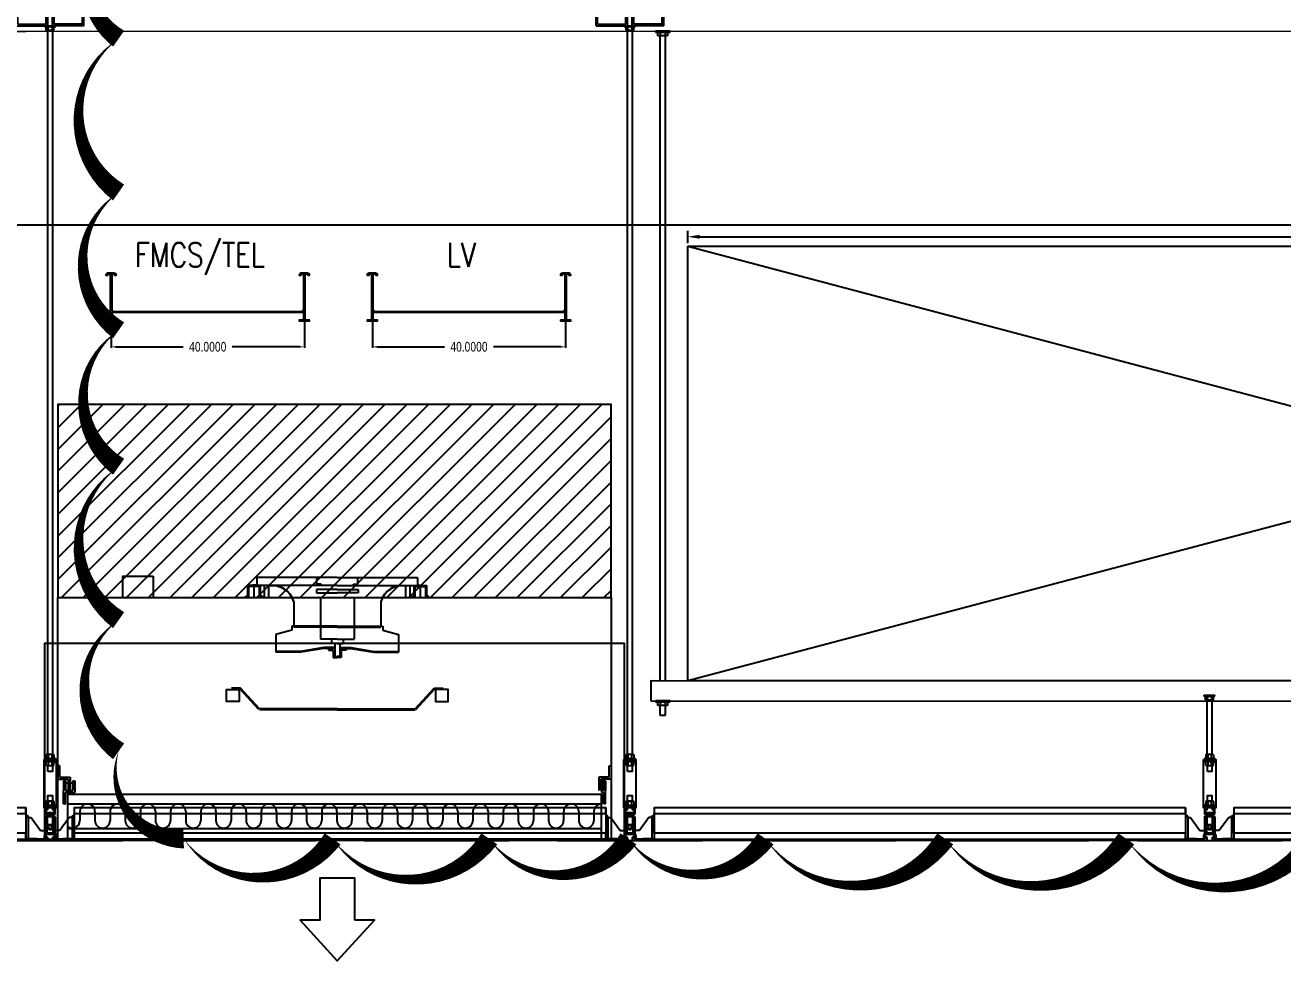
# Model space of a CAD drawing. Extents: x -3080 to 28500, y -1326 to 31609.
# Drawn here: x 1974.8 to 2235.1, y 27060.9 to 27254.6 of the extents above; entities that cross this region are included whole.
import ezdxf
from ezdxf.enums import TextEntityAlignment as Align
from ezdxf.xclip import XClip

# ---------------------------------------------------------------- set-up
doc = ezdxf.new("R2010")
doc.units = 0
doc.header["$LTSCALE"] = 100
doc.header["$XCLIPFRAME"] = 2
for name, pattern in [('188K-SM-07-F10-MECH-CR PIPE-Y2257103$0$AP7P1-SM-08-FNN-300-ARCH-A(6.5)-Y2242201$0$AP6B-SM-08-FNN-300-1.5-ARCH(管橋)-Y2221203$0$14P7-Xfa-Sec-D$0$HIDDEN2', [0.1875, 0.125, -0.0625]), ('188K-SM-07-F10-MECH-CR PIPE-Y2257103$0$X-S-FAB_SL ALL$0$HIDDEN', [0.4, 0.3, -0.1]), ('188K-SM-07-F10-MECH-CR PIPE-Y2257103$0$X-S-FAB_SL ALL$0$Wipeout_Contour', [1, 0, -1])]:
    doc.linetypes.add(name, pattern=pattern)
for name, color, linetype in [('0-xref', 8, 'Continuous'), ('188K-SM-07-F10-MECH-CR PIPE-Y2257103$0$0-dim', 7, 'Continuous'), ('188K-SM-07-F10-MECH-CR PIPE-Y2257103$0$0-FFU', 150, 'Continuous'), ('188K-SM-07-F10-MECH-CR PIPE-Y2257103$0$0-FIRE', 1, 'Continuous'), ('188K-SM-07-F10-MECH-CR PIPE-Y2257103$0$0-LV', 6, 'Continuous'), ('188K-SM-07-F10-MECH-CR PIPE-Y2257103$0$0-Y-CCD', 5, 'Continuous'), ('188K-SM-07-F10-MECH-CR PIPE-Y2257103$0$0-Y-MA', 3, 'Continuous'), ('188K-SM-07-F10-MECH-CR PIPE-Y2257103$0$AP7P1-SM-08-FNN-120-A(6.5)-20250208-SMP$0$15P6-SM-08-FNN-320-A(10)-UIS-TCM$0$15P6-SM-08-FNN-320-A(10)-UIS-TCM$0$15P6-SM-08-FNN-320-A(10)-UIS-TCM$0$15P6-SM-08-FNN-320-A(10)-UIS-TCM$0$15P6-SM-08-FNN-320-A(10)-UIS-TCM$0$15$0$E-CBL-SUP', 1, 'Continuous'), ('188K-SM-07-F10-MECH-CR PIPE-Y2257103$0$AP7P1-SM-08-FNN-300-ARCH-A(6.5)-Y2242201$0$AP6B-SM-07-F45-ARCH-CBracing-Y2221203$0$AP6B-SM-08-FNN-320-8-ARCH-Y2221203$0$K-0-Ceil-Hand', 2, 'Continuous'), ('188K-SM-07-F10-MECH-CR PIPE-Y2257103$0$AP7P1-SM-08-FNN-300-ARCH-A(6.5)-Y2242201$0$AP6B-SM-07-F45-ARCH-CBracing-Y2221203$0$AP6B-SM-08-FNN-320-8-ARCH-Y2221203$0$K-A-SEC-150x65x20', 3, 'Continuous'), ('188K-SM-07-F10-MECH-CR PIPE-Y2257103$0$AP7P1-SM-08-FNN-300-ARCH-A(6.5)-Y2242201$0$K-0-Ceiling Grid', 1, 'Continuous'), ('188K-SM-07-F10-MECH-CR PIPE-Y2257103$0$DIM', 3, 'Continuous'), ('188K-SM-07-F10-MECH-CR PIPE-Y2257103$0$UPW_PVDF', 7, 'Continuous'), ('188K-SM-07-F10-MECH-CR PIPE-Y2257103$0$X-S-FAB_SL ALL$0$ASP_1', 1, 'Continuous'), ('188K-SM-07-F10-MECH-CR PIPE-Y2257103$0$X-S-FAB_SL ALL$0$Hattch', 7, 'Continuous'), ('188K-SM-07-F10-MECH-CR PIPE-Y2257103$0$X-S-FAB_SL ALL$0$HID(UP)', 5, '188K-SM-07-F10-MECH-CR PIPE-Y2257103$0$X-S-FAB_SL ALL$0$HIDDEN'), ('188K-SM-07-F10-MECH-CR PIPE-Y2257103$0$X-S-FAB_SL ALL$0$S-BEAM', 7, 'Continuous')]:
    doc.layers.add(name, color=color, linetype=linetype)
doc.styles.add('188K-SM-07-F10-MECH-CR PIPE-Y2257103$0$AA-TXT', font='romans.shx', dxfattribs={"bigfont": 'chineset.shx'})
doc.styles.add('188K-SM-07-F10-MECH-CR PIPE-Y2257103$0$Standard', font='', dxfattribs={"width": 0.8})
doc.styles.get('188K-SM-07-F10-MECH-CR PIPE-Y2257103$0$Standard').set_extended_font_data('Microsoft JhengHei')
doc.dimstyles.new('188K-SM-07-F10-MECH-CR PIPE-Y2257103$0$ISO-25', dxfattribs={"dimtxt": 2.5, "dimasz": 2.5, "dimexe": 1.25, "dimexo": 0.625, "dimtad": 1, "dimtxsty": '188K-SM-07-F10-MECH-CR PIPE-Y2257103$0$Standard', "dimcen": 2.5, "dimadec": 0, "dimazin": 0, "dimtfac": 1, "dimtmove": 0, "dimatfit": 3, "dimfxl": 1, "dimarcsym": 0})
doc.dimstyles.new('188K-SM-07-F10-MECH-CR PIPE-Y2257103$0$Standard', dxfattribs={"dimtxt": 0.18, "dimasz": 0.18, "dimexe": 0.18, "dimexo": 0.0625, "dimgap": 0.09, "dimtad": 0, "dimtih": 1, "dimtoh": 1, "dimdec": 4, "dimzin": 0, "dimdsep": 46, "dimtxsty": '188K-SM-07-F10-MECH-CR PIPE-Y2257103$0$Standard', "dimcen": 0.09, "dimadec": 0, "dimazin": 0, "dimtfac": 1, "dimtdec": 4, "dimtofl": 0, "dimtmove": 0, "dimatfit": 3, "dimfxl": 1, "dimtolj": 1, "dimtzin": 0, "dimarcsym": 0})

# ---------------------------------------------------------------- blocks, each defined once
blk = doc.blocks.new('188K-SM-07-F10-MECH-CR PIPE-Y2257103$0$X-S-FAB_SL ALL$0$剖面元素_1658_3', base_point=(23061.26, -8263.06))
at = {"color": 254, "linetype": '188K-SM-07-F10-MECH-CR PIPE-Y2257103$0$X-S-FAB_SL ALL$0$Wipeout_Contour', "lineweight": 0, "ltscale": 105319.844052}
blk.add_wipeout([(25666.26, -7337.36), (24906.26, -7337.36), (24906.26, -7340.56), (25666.26, -7340.56)], dxfattribs=at).dxf.layer = '188K-SM-07-F10-MECH-CR PIPE-Y2257103$0$X-S-FAB_SL ALL$0$Hattch'
at = {"layer": '188K-SM-07-F10-MECH-CR PIPE-Y2257103$0$X-S-FAB_SL ALL$0$S-BEAM', "color": 8, "lineweight": 0}
blk.add_line((25666.26, -7340.56), (24906.26, -7340.56), dxfattribs=at)
blk = doc.blocks.new('188K-SM-07-F10-MECH-CR PIPE-Y2257103$0$X-S-FAB_SL ALL$0$A$C2e9ab586')
at = {"layer": '188K-SM-07-F10-MECH-CR PIPE-Y2257103$0$X-S-FAB_SL ALL$0$S-BEAM', "lineweight": 0}
blk.add_blockref('188K-SM-07-F10-MECH-CR PIPE-Y2257103$0$X-S-FAB_SL ALL$0$剖面元素_1658_3', (-28106.39, 285), dxfattribs=at)
blk = doc.blocks.new('188K-SM-07-F10-MECH-CR PIPE-Y2257103$0$X-S-FAB_SL ALL')
at = {"layer": '188K-SM-07-F10-MECH-CR PIPE-Y2257103$0$X-S-FAB_SL ALL$0$ASP_1'}
blk.add_blockref('188K-SM-07-F10-MECH-CR PIPE-Y2257103$0$X-S-FAB_SL ALL$0$A$C2e9ab586', (23632.864, -73288.977), dxfattribs=at)
at = {"layer": '188K-SM-07-F10-MECH-CR PIPE-Y2257103$0$X-S-FAB_SL ALL$0$HID(UP)', "linetype": '188K-SM-07-F10-MECH-CR PIPE-Y2257103$0$X-S-FAB_SL ALL$0$HIDDEN'}
blk.add_line((-2628.521, -72248.977), (19076.479, -72248.977), dxfattribs=at)
blk = doc.blocks.new('188K-SM-07-F10-MECH-CR PIPE-Y2257103$0$AP6A-SM-08-FNN-320-A(5)-ARCH-L201201$0$HFFU-22')
at = {"layer": '188K-SM-07-F10-MECH-CR PIPE-Y2257103$0$0-FFU', "color": 8}
for p, q in [((420.8, 502.8), (420.8, 524.8)), ((605.8, 524.8), (420.8, 524.8)), ((422.8, 500.8), (422.8, 522.8)), ((444.8, 522.8), (422.8, 522.8)), ((439.6, 526), (430.6, 526)), ((430.6, 526), (430.6, 524.8)), ((433.8, 500.8), (433.8, 524.8)), ((439.6, 541.8), (439.6, 526)), ((605.8, 541.8), (439.6, 541.8)), ((444.8, 500.8), (444.8, 522.8)), ((446.8, 502.8), (446.8, 524.8)), ((454.8, 500.8), (454.8, 524.8)), ((463.8, 500.8), (463.8, 524.8)), ((563.6, 528), (563.6, 541.8)), ((572.6, 528), (563.6, 528)), ((572.6, 524.8), (572.6, 528)), ((605.8, 541.8), (772.1, 541.8)), ((605.8, 524.8), (790.8, 524.8)), ((639.1, 528), (648.1, 528)), ((639.1, 524.8), (639.1, 528)), ((648.1, 528), (648.1, 541.8)), ((747.8, 500.8), (747.8, 524.8)), ((756.8, 500.8), (756.8, 524.8)), ((764.8, 502.8), (764.8, 524.8)), ((766.8, 500.8), (766.8, 522.8)), ((766.8, 522.8), (788.8, 522.8)), ((772.1, 541.8), (772.1, 526)), ((772.1, 526), (781.1, 526)), ((777.8, 500.8), (777.8, 524.8)), ((781.1, 526), (781.1, 524.8)), ((788.8, 500.8), (788.8, 522.8)), ((790.8, 502.8), (790.8, 524.8)), ((416.8, 500.8), (416.8, 502.8)), ((416.8, 502.8), (420.8, 502.8)), ((450.8, 502.8), (446.8, 502.8)), ((450.8, 500.8), (450.8, 502.8)), ((605.8, 517), (562.6, 517)), ((562.6, 517), (562.6, 510)), ((562.6, 510), (605.8, 510)), ((605.8, 517), (649.1, 517)), ((649.1, 510), (605.8, 510)), ((649.1, 517), (649.1, 510)), ((760.8, 500.8), (760.8, 502.8)), ((760.8, 502.8), (764.8, 502.8)), ((794.8, 502.8), (790.8, 502.8)), ((794.8, 500.8), (794.8, 502.8)), ((515.8, 492.2), (515.8, 438.8)), ((695.8, 492.2), (695.8, 438.8)), ((511.8, 432.8), (478.8, 423.8)), ((511.8, 440.8), (511.8, 432.8)), ((605.8, 440.8), (511.8, 440.8)), ((605.8, 438.8), (515.8, 438.8)), ((605.8, 440.8), (699.8, 440.8)), ((605.8, 438.8), (695.8, 438.8)), ((699.8, 440.8), (699.8, 432.8)), ((699.8, 432.8), (732.8, 423.8))]:
    blk.add_line(p, q, dxfattribs=at)
at = {"layer": '188K-SM-07-F10-MECH-CR PIPE-Y2257103$0$0-FFU'}
for p, q in [((570.8, 500.8), (570.8, 413.8)), ((640.8, 500.8), (640.8, 413.8)), ((478.8, 423.8), (478.8, 386.8)), ((732.8, 423.8), (732.8, 386.8)), ((577.8, 396.8), (529.8, 388.8)), ((578.2, 394.8), (530.2, 386.8)), ((605.8, 413.8), (570.8, 413.8)), ((600.8, 396.8), (577.8, 396.8)), ((600.8, 394.8), (577.8, 394.8)), ((587.6, 394.8), (587.6, 391)), ((587.6, 391), (597.6, 391)), ((593.8, 413.8), (593.8, 404.8)), ((605.8, 404.8), (593.8, 404.8)), ((597.6, 391), (597.6, 376)), ((600.8, 404.8), (600.8, 378)), ((605.8, 413.8), (640.8, 413.8)), ((605.8, 404.8), (617.8, 404.8)), ((610.8, 404.8), (610.8, 378)), ((610.8, 396.8), (633.8, 396.8)), ((610.8, 394.8), (633.8, 394.8)), ((624.1, 391), (614.1, 391)), ((614.1, 391), (614.1, 376)), ((617.8, 413.8), (617.8, 404.8)), ((624.1, 394.8), (624.1, 391)), ((633.5, 394.8), (681.5, 386.8)), ((633.8, 396.8), (681.8, 388.8)), ((529.8, 388.8), (478.8, 388.8)), ((529.8, 386.8), (478.8, 386.8)), ((597.6, 378), (605.8, 378)), ((597.6, 376), (605.8, 376)), ((614.1, 378), (605.8, 378)), ((614.1, 376), (605.8, 376)), ((681.8, 388.8), (732.8, 388.8)), ((681.8, 386.8), (732.8, 386.8)), ((405.6, 312.7), (386.6, 312.7)), ((444.6, 269.7), (405.6, 312.7)), ((767.1, 269.7), (806.1, 312.7)), ((806.1, 312.7), (825.1, 312.7)), ((404.7, 310.7), (386.6, 310.7)), ((443.1, 268.3), (404.7, 310.7)), ((768.5, 268.3), (806.9, 310.7)), ((806.9, 310.7), (825.1, 310.7)), ((605.8, 269.7), (444.6, 269.7)), ((605.8, 267.7), (444.6, 267.7)), ((605.8, 269.7), (767.1, 269.7)), ((605.8, 267.7), (767.1, 267.7)), ((27.5, 151.7), (27.5, 124.3)), ((31.4, 151.7), (27.5, 151.7)), ((31.4, 128.2), (31.4, 151.7)), ((1168.6, 151.7), (1172.5, 151.7)), ((1168.6, 128.2), (1168.6, 151.7)), ((1172.5, 151.7), (1172.5, 124.3)), ((27.5, 124.3), (48.8, 124.3)), ((31.4, 128.2), (52.8, 128.2)), ((39.1, 120.4), (43, 120.4)), ((39.1, 120.4), (39.1, 100.8)), ((43, 120.4), (43, 100.8)), ((43, 116.5), (48.8, 116.5)), ((48.8, 124.3), (48.8, 100.8)), ((52.8, 128.2), (52.8, 100.8)), ((52.8, 116.5), (58.6, 116.5)), ((58.6, 120.4), (58.6, 100.8)), ((58.6, 120.4), (62.5, 120.4)), ((62.5, 120.4), (62.5, 96.9)), ((1168.6, 128.2), (1147.2, 128.2)), ((1147.2, 128.2), (1147.2, 100.8)), ((1147.2, 116.5), (1156.4, 116.5)), ((1172.5, 124.3), (1151.2, 124.3)), ((1151.2, 124.3), (1151.2, 100.8)), ((1157, 116.5), (1151.2, 116.5)), ((1156.4, 120.4), (1152.5, 120.4)), ((1152.5, 120.4), (1152.5, 96.9)), ((1156.4, 120.4), (1156.4, 100.8)), ((1160.9, 120.4), (1157, 120.4)), ((1157, 120.4), (1157, 100.8)), ((1160.9, 120.4), (1160.9, 100.8)), ((39.1, 73.4), (39.1, 100.8)), ((43, 100.8), (58.6, 100.8)), ((43, 73.4), (43, 96.9)), ((43, 96.9), (62.5, 96.9)), ((47.1, 93), (1152.9, 93)), ((47.1, 93), (47.1, 0)), ((1157, 96.9), (1152.5, 96.9)), ((1152.9, 0), (1152.9, 93)), ((1157, 100.8), (1156.4, 100.8)), ((1157, 73.4), (1157, 96.9)), ((1160.9, 73.4), (1160.9, 100.8)), ((39.1, 73.4), (43, 73.4)), ((47.1, 73), (1152.9, 73)), ((73, 57.4), (73, 38.4)), ((104.3, 57.4), (104.3, 38.4)), ((135.6, 57.4), (135.6, 38.4)), ((166.9, 57.4), (166.9, 38.4)), ((198.2, 57.4), (198.2, 38.4)), ((229.5, 57.4), (229.5, 38.4)), ((260.7, 57.4), (260.7, 38.4)), ((292, 57.4), (292, 38.4)), ((323.3, 57.4), (323.3, 38.4)), ((354.6, 57.4), (354.6, 38.4)), ((385.9, 57.4), (385.9, 38.4)), ((417.2, 57.4), (417.2, 38.4)), ((448.5, 57.4), (448.5, 38.4)), ((479.8, 57.4), (479.8, 38.4)), ((511.1, 57.4), (511.1, 38.4)), ((542.4, 57.4), (542.4, 38.4)), ((573.7, 57.4), (573.7, 38.4)), ((604.9, 57.4), (604.9, 38.4)), ((636.2, 57.4), (636.2, 38.4)), ((667.5, 57.4), (667.5, 38.4)), ((698.8, 57.4), (698.8, 38.4)), ((730.1, 57.4), (730.1, 38.4)), ((761.4, 57.4), (761.4, 38.4)), ((792.7, 57.4), (792.7, 38.4)), ((824, 57.4), (824, 38.4)), ((855.3, 57.4), (855.3, 38.4)), ((886.6, 57.4), (886.6, 38.4)), ((917.9, 57.4), (917.9, 38.4)), ((949.1, 57.4), (949.1, 38.4)), ((980.4, 57.4), (980.4, 38.4)), ((1011.7, 57.4), (1011.7, 38.4)), ((1043, 57.4), (1043, 38.4)), ((1074.3, 57.4), (1074.3, 38.4)), ((1105.6, 57.4), (1105.6, 38.4)), ((1136.9, 57.4), (1136.9, 38.4)), ((1160.9, 73.4), (1157, 73.4)), ((47.1, 22.3), (1152.9, 22.3))]:
    blk.add_line(p, q, dxfattribs=at)
at = {"layer": '188K-SM-07-F10-MECH-CR PIPE-Y2257103$0$0-FFU', "color": 8}
blk.add_lwpolyline([(224.4, 544.8), (224.4, 499.8), (161.6, 499.8), (161.6, 544.8)], close=True, dxfattribs=at)
at = {"layer": '188K-SM-07-F10-MECH-CR PIPE-Y2257103$0$0-FFU'}
for points in [[(27.5, 500), (1172.5, 500), (1172.5, 0), (27.5, 0)], [(402.6, 309.7), (402.6, 284.7), (376.6, 284.7), (376.6, 309.7)], [(809.1, 309.7), (809.1, 284.7), (835.1, 284.7), (835.1, 309.7)]]:
    blk.add_lwpolyline(points, close=True, dxfattribs=at)
at = {"layer": '188K-SM-07-F10-MECH-CR PIPE-Y2257103$0$0-FFU', "flags": 128}
blk.add_lwpolyline([(641.8, -167.5), (641.8, -80.6), (569.9, -80.6), (569.9, -167.5), (529.2, -167.5), (605.8, -252), (682.5, -167.5)], close=True, dxfattribs=at)
at = {"layer": '188K-SM-07-F10-MECH-CR PIPE-Y2257103$0$0-FFU', "color": 8}
for centre, start, end in [((471.5, 479.2), 16.4345, 99.5429), ((471.5, 478.2), 16.4345, 99.5429), ((740.2, 479.2), 80.4571, 163.5655), ((740.2, 478.2), 80.4571, 163.5655)]:
    blk.add_arc(centre, 46.2, start, end, dxfattribs=at)
at = {"layer": '188K-SM-07-F10-MECH-CR PIPE-Y2257103$0$0-FFU'}
for centre, start, end in [((88.6, 57.4), 0, 180), ((151.2, 57.4), 0, 180), ((213.8, 57.4), 0, 180), ((276.4, 57.4), 0, 180), ((339, 57.4), 0, 180), ((401.6, 57.4), 0, 180), ((464.1, 57.4), 0, 180), ((526.7, 57.4), 0, 180), ((589.3, 57.4), 0, 180), ((651.9, 57.4), 0, 180), ((714.5, 57.4), 0, 180), ((777, 57.4), 0, 180), ((839.6, 57.4), 0, 180), ((902.2, 57.4), 0, 180), ((964.8, 57.4), 0, 180), ((1027.4, 57.4), 0, 180), ((1090, 57.4), 0, 180), ((1152.5, 57.4), 88.5026, 180), ((57.4, 38.4), 228.8502, 0), ((119.9, 38.4), 180, 0), ((182.5, 38.4), 180, 0), ((245.1, 38.4), 180, 0), ((307.7, 38.4), 180, 0), ((370.3, 38.4), 180, 0), ((432.8, 38.4), 180, 0), ((495.4, 38.4), 180, 0), ((558, 38.4), 180, 0), ((620.6, 38.4), 180, 0), ((683.2, 38.4), 180, 0), ((745.8, 38.4), 180, 0), ((808.3, 38.4), 180, 0), ((870.9, 38.4), 180, 0), ((933.5, 38.4), 180, 0), ((996.1, 38.4), 180, 0), ((1058.7, 38.4), 180, 0), ((1121.2, 38.4), 180, 0)]:
    blk.add_arc(centre, 15.6, start, end, dxfattribs=at)
at = {"layer": 'DefPoints'}
blk.add_lwpolyline([(0, 0), (1200, 0), (1200, 405), (0, 405)], close=True, dxfattribs=at)
blk = doc.blocks.new('188K-SM-07-F10-MECH-CR PIPE-Y2257103$0$A$C5898b841')
h = blk.add_hatch()
h.set_pattern_fill('ANSI31', color=256)
h.paths.add_polyline_path([(-58.39, 50), (56.11, 50), (56.11, 90), (-58.39, 90)])
blk.add_lwpolyline([(-58.39, 50), (56.11, 50), (56.11, 90), (-58.39, 90)], close=True)
at = {"layer": '188K-SM-07-F10-MECH-CR PIPE-Y2257103$0$0-FFU', "xscale": 0.1, "yscale": 0.1, "zscale": 0.1}
blk.add_blockref('188K-SM-07-F10-MECH-CR PIPE-Y2257103$0$AP6A-SM-08-FNN-320-A(5)-ARCH-L201201$0$HFFU-22', (-61.14, 0), dxfattribs=at)
blk = doc.blocks.new('188K-SM-07-F10-MECH-CR PIPE-Y2257103$0$AP7P1-SM-08-FNN-300-ARCH-A(6.5)-Y2242201$0$cg-1')
blk.add_lwpolyline([(0, 68), (0, 0), (1100, 0), (1100, 2.8), (0, 2.8), (0, 15.2), (1100, 15.2), (1100, 55.7), (0, 55.7), (0, 68), (1100, 68), (1100, 0)])
blk = doc.blocks.new('188K-SM-07-F10-MECH-CR PIPE-Y2257103$0$AP7P1-SM-08-FNN-300-ARCH-A(6.5)-Y2242201$0$Ceil-4T')
for p, q in [((0.45, 5.1), (0, 5.1)), ((0, 5.1), (0, 0)), ((0.45, 4.8), (0.45, 5.1)), ((0.45, 4.8), (0.45, 0.33)), ((0.45, 4.8), (1.05, 4.8)), ((1.05, 4.8), (3, 2.05)), ((3.95, 4.8), (3.95, 0.3)), ((4.3, 5.1), (4.25, 5.1)), ((5.75, 5.1), (5.7, 5.1)), ((6.05, 4.8), (6.05, 0.3)), ((8.95, 4.8), (7, 2.05)), ((9.55, 4.8), (8.95, 4.8)), ((9.55, 5.1), (10, 5.1)), ((9.55, 4.8), (9.55, 5.1)), ((9.55, 4.8), (9.55, 0.28)), ((10, 5.1), (10, 0)), ((2.2, 0.33), (0, 0.33)), ((0, 0.25), (2.2, 0.25)), ((2.2, 0), (0, 0)), ((0.6, 0.33), (2.2, 0.33)), ((3, 2.05), (3.95, 2.05)), ((3.95, 1.55), (3.75, 0.88)), ((3.75, 0.88), (3.95, 0.88)), ((3.75, 0.88), (3.75, 0.25)), ((3.95, 0.88), (3.95, 1.55)), ((3.95, 0.88), (3.95, 0.45)), ((7, 2.05), (6.05, 2.05)), ((6.05, 1.55), (6.25, 0.88)), ((6.05, 0.88), (6.05, 1.55)), ((6.25, 0.88), (6.05, 0.88)), ((6.05, 0.88), (6.05, 0.45)), ((6.25, 0.88), (6.25, 0.25)), ((7.8, 0.33), (10, 0.33)), ((10, 0.25), (7.8, 0.25)), ((10, 0), (7.8, 0))]:
    blk.add_line(p, q)
for points in [[(5.58, 0.1), (5.54, 0.1, -0.414214), (5.5, 0.14), (5.5, 0.58, -0.414214), (5.52, 0.6), (5.82, 0.6, 0.414214), (5.84, 0.62), (5.84, 1.2, 0.414214), (5.74, 1.3), (4.26, 1.3, 0.414214), (4.16, 1.2), (4.16, 0.62, 0.414214), (4.18, 0.6), (4.48, 0.6, -0.414214), (4.5, 0.58), (4.5, 0.14, -0.414214), (4.46, 0.1), (4.42, 0.1, 0.414214), (4.4, 0.08), (4.4, 0.04, -0.414214), (4.36, 0), (2.24, 0, -0.414214), (2.2, 0.04), (2.2, 0.25), (2.2, 0.28, -0.414214), (2.25, 0.33), (2.27, 0.33, -0.414214), (2.32, 0.28), (2.32, 0.27, 0.414214), (2.34, 0.25), (3.87, 0.25, 0.414214), (3.97, 0.35), (3.97, 1.48, -0.414214), (3.99, 1.5), (4.2, 1.5, 0.414214), (4.3, 1.6), (4.3, 5.4, 0.414214), (4.2, 5.5), (3.96, 5.5, -0.414214), (3.94, 5.52), (3.94, 6.76, -0.414214), (3.98, 6.8), (4.46, 6.8, -0.414214), (4.5, 6.76), (4.5, 6.42, -0.414214), (4.48, 6.4), (4.18, 6.4, 0.414214), (4.16, 6.38), (4.16, 5.8, 0.414214), (4.26, 5.7), (5.74, 5.7, 0.414214), (5.84, 5.8), (5.84, 6.38, 0.414214), (5.82, 6.4), (5.52, 6.4, -0.414214), (5.5, 6.42), (5.5, 6.76, -0.414214), (5.54, 6.8), (6.02, 6.8, -0.414214), (6.06, 6.76), (6.06, 5.52, -0.414214), (6.04, 5.5), (5.8, 5.5, 0.414214), (5.7, 5.4), (5.7, 1.6, 0.414214), (5.8, 1.5), (6.01, 1.5, -0.414214), (6.03, 1.48), (6.03, 0.35, 0.414214), (6.13, 0.25), (7.66, 0.25, 0.414214), (7.68, 0.27), (7.68, 0.28, -0.414214), (7.73, 0.33), (7.75, 0.33, -0.414214), (7.8, 0.28), (7.8, 0.25), (7.8, 0.04, -0.414214), (7.76, 0), (5.64, 0, -0.414214), (5.6, 0.04), (5.6, 0.08, 0.414214)], [(4.52, 5.5, 0.414214), (4.42, 5.4), (4.42, 5.2, 0.414214), (4.52, 5.1), (5.48, 5.1, 0.414214), (5.58, 5.2), (5.58, 5.4, 0.414214), (5.48, 5.5)], [(5.58, 3.24, -0.684718), (5.41, 3.17, 0.441058), (4.59, 3.17, -0.684718), (4.42, 3.24), (4.42, 4.38), (4.42, 4.8, -0.414214), (4.52, 4.9), (5.48, 4.9, -0.414214), (5.58, 4.8), (5.58, 4.38)], [(5, 1.5), (5.48, 1.5, 0.414214), (5.58, 1.6), (5.58, 2.36, 0.684718), (5.41, 2.43, -0.441058), (4.59, 2.43, 0.684718), (4.42, 2.36), (4.42, 1.6, 0.414214), (4.52, 1.5)]]:
    blk.add_lwpolyline(points, format="xyb", close=True)
blk.add_circle((5, 2.8), 0.375)
for centre, radius, start, end in [((4.25, 4.8), 0.3, 90, 180), ((5.75, 4.8), 0.3, 0, 90), ((3.75, 0.45), 0.2, 270, 0), ((6.25, 0.45), 0.2, 180, 270)]:
    blk.add_arc(centre, radius, start, end)
for p in [(4.54, 5.1), (4.56, 4.9), (4.58, 5.1), (2.2, 0), (2.2, 0), (2.2, 0), (2.2, 0), (2.2, 0), (2.2, 0), (2.2, 0), (2.2, 0), (2.2, 0), (2.2, 0), (2.2, 0), (2.2, 0), (2.2, 0), (2.2, 0), (2.2, 0), (2.2, 0), (2.2, 0), (3.95, 0.35), (3.97, 0.41), (4.16, 0.64), (5.84, 0.65), (5.85, 0.67), (6.03, 0.41), (6.05, 0.35), (7.8, 0)]:
    blk.add_point(p)
blk = doc.blocks.new('188K-SM-07-F10-MECH-CR PIPE-Y2257103$0$AP7P1-SM-08-FNN-300-ARCH-A(6.5)-Y2242201$0$AP6B-SM-07-F45-ARCH-CBracing-Y2221203$0$AP6B-SM-08-FNN-320-8-ARCH-Y2221203$0$Cap-3')
for p, q in [((-8, 2.8), (-11, 2)), ((-11, 2), (-11, 0)), ((-11, 2), (11, 2)), ((-11, 0), (11, 0)), ((-8, 9.2), (-8, 2.8)), ((0, 10), (-6, 10)), ((-4, 9.2), (-4, 2.8)), ((6, 10), (0, 10)), ((4, 2.8), (4, 9.2)), ((8, 9.2), (8, 2.8)), ((8, 2.8), (11, 2)), ((11, 2), (11, 0))]:
    blk.add_line(p, q)
for centre, radius, start, end in [((-6, 7.1), 2.9, 46.3972, 133.6028), ((-6, 4.9), 2.9, 226.3972, 313.6028), ((0, -0.4), 10.4, 67.3801, 112.6199), ((0, 12.4), 10.4, 247.3801, 292.6199), ((6, 7.1), 2.9, 46.3972, 133.6028), ((6, 4.9), 2.9, 226.3972, 313.6028)]:
    blk.add_arc(centre, radius, start, end)
blk = doc.blocks.new('188K-SM-07-F10-MECH-CR PIPE-Y2257103$0$AP7P1-SM-08-FNN-300-ARCH-A(6.5)-Y2242201$0$AP6B-SM-07-F45-ARCH-CBracing-Y2221203$0$AP6B-SM-08-FNN-320-8-ARCH-Y2221203$0$Sec-2LC150x65')
for p, q in [((2, 7), (0, 7)), ((0, 7, 0), (0, 0.5, 0)), ((2, 6.68), (0.32, 6.68)), ((0.32, 6.68, 0), (0.32, 0.82, 0)), ((15, 7), (13, 7)), ((14.68, 6.68), (13, 6.68)), ((14.68, 6.68, 0), (14.68, 0.82, 0)), ((15, 7, 0), (15, 0.5, 0)), ((15, 0.5), (0, 0.5)), ((14.68, 0.82), (0.32, 0.82)), ((15, -0.5), (0, -0.5)), ((0, -7, 0), (0, -0.5, 0)), ((14.68, -0.82), (0.32, -0.82)), ((0.32, -6.68, 0), (0.32, -0.82, 0)), ((14.68, -6.68, 0), (14.68, -0.82, 0)), ((15, -7, 0), (15, -0.5, 0)), ((2, -7), (0, -7)), ((2, -6.68), (0.32, -6.68)), ((14.68, -6.68), (13, -6.68)), ((15, -7), (13, -7))]:
    blk.add_line(p, q)
at = {"elevation": 0}
for points in [[(0, 7), (0, 0.5)], [(2, 6.68), (2, 7)], [(13, 6.68), (13, 7)], [(0, -7), (0, -0.5)], [(2, -6.68), (2, -7)], [(13, -6.68), (13, -7)]]:
    blk.add_lwpolyline(points, dxfattribs=at)
blk = doc.blocks.new('188K-SM-07-F10-MECH-CR PIPE-Y2257103$0$A$C101bd692')
at = {"layer": '188K-SM-07-F10-MECH-CR PIPE-Y2257103$0$AP7P1-SM-08-FNN-300-ARCH-A(6.5)-Y2242201$0$AP6B-SM-07-F45-ARCH-CBracing-Y2221203$0$AP6B-SM-08-FNN-320-8-ARCH-Y2221203$0$K-0-Ceil-Hand', "elevation": 0}
blk.add_lwpolyline([(60.48, 187.2), (59.53, 187.2), (59.53, 188.4), (60.48, 188.4)], close=True, dxfattribs=at)
at = {"layer": '188K-SM-07-F10-MECH-CR PIPE-Y2257103$0$AP7P1-SM-08-FNN-300-ARCH-A(6.5)-Y2242201$0$AP6B-SM-07-F45-ARCH-CBracing-Y2221203$0$AP6B-SM-08-FNN-320-8-ARCH-Y2221203$0$K-0-Ceil-Hand'}
for points in [[(60.48, 171.2), (60.47, 20.3), (59.52, 20.3), (59.52, 171.2)], [(58.75, 19), (61.25, 19)], [(59.52, 16.8), (59.52, 18), (60.48, 18), (60.48, 16.8), (59.52, 16.8)], [(59.52, 18), (60.48, 18)], [(60.48, 16.8), (59.52, 16.8)], [(61.25, 9.6), (58.75, 9.6)]]:
    blk.add_lwpolyline(points, dxfattribs=at)
for points in [[(58.75, 19.3), (61.25, 19.3), (61.25, 9.3), (58.75, 9.3)], [(60.48, 10.6), (59.52, 10.6), (59.52, 11.8), (60.48, 11.8)]]:
    blk.add_lwpolyline(points, close=True, dxfattribs=at)
at = {"layer": '188K-SM-07-F10-MECH-CR PIPE-Y2257103$0$AP7P1-SM-08-FNN-300-ARCH-A(6.5)-Y2242201$0$AP6B-SM-07-F45-ARCH-CBracing-Y2221203$0$AP6B-SM-08-FNN-320-8-ARCH-Y2221203$0$K-0-Ceil-Hand', "xscale": 0.09999999999854492, "yscale": 0.09999999999854492, "zscale": 0.09999999999854492}
for p in [(60, 186.2), (60, 19.3), (60, 19.3), (60, 9.63), (60, 9.6)]:
    blk.add_blockref('188K-SM-07-F10-MECH-CR PIPE-Y2257103$0$AP7P1-SM-08-FNN-300-ARCH-A(6.5)-Y2242201$0$AP6B-SM-07-F45-ARCH-CBracing-Y2221203$0$AP6B-SM-08-FNN-320-8-ARCH-Y2221203$0$Cap-3', p, dxfattribs=at)
at = {"layer": '188K-SM-07-F10-MECH-CR PIPE-Y2257103$0$AP7P1-SM-08-FNN-300-ARCH-A(6.5)-Y2242201$0$AP6B-SM-07-F45-ARCH-CBracing-Y2221203$0$AP6B-SM-08-FNN-320-8-ARCH-Y2221203$0$K-0-Ceil-Hand', "yscale": 0.09999999999854484, "rotation": 180}
for p, xscale, zscale in [((60, 171.2), -0.09999999999854484, 0.1), ((60, 19), 0.09999999999854484, 0.09999999999854484), ((60, 19), 0.09999999999854484, 0.09999999999854484)]:
    blk.add_blockref('188K-SM-07-F10-MECH-CR PIPE-Y2257103$0$AP7P1-SM-08-FNN-300-ARCH-A(6.5)-Y2242201$0$AP6B-SM-07-F45-ARCH-CBracing-Y2221203$0$AP6B-SM-08-FNN-320-8-ARCH-Y2221203$0$Cap-3', p, dxfattribs=dict(at, xscale=xscale, zscale=zscale))
at = {"layer": '188K-SM-07-F10-MECH-CR PIPE-Y2257103$0$AP7P1-SM-08-FNN-300-ARCH-A(6.5)-Y2242201$0$AP6B-SM-07-F45-ARCH-CBracing-Y2221203$0$AP6B-SM-08-FNN-320-8-ARCH-Y2221203$0$K-A-SEC-150x65x20', "rotation": 270}
blk.add_blockref('188K-SM-07-F10-MECH-CR PIPE-Y2257103$0$AP7P1-SM-08-FNN-300-ARCH-A(6.5)-Y2242201$0$AP6B-SM-07-F45-ARCH-CBracing-Y2221203$0$AP6B-SM-08-FNN-320-8-ARCH-Y2221203$0$Sec-2LC150x65', (60, 186.2), dxfattribs=at)
at = {"layer": '188K-SM-07-F10-MECH-CR PIPE-Y2257103$0$AP7P1-SM-08-FNN-300-ARCH-A(6.5)-Y2242201$0$K-0-Ceiling Grid', "xscale": -0.09999999999854481, "yscale": 0.09999999999854481, "zscale": 0.09999999999854481}
blk.add_blockref('188K-SM-07-F10-MECH-CR PIPE-Y2257103$0$AP7P1-SM-08-FNN-300-ARCH-A(6.5)-Y2242201$0$cg-1', (55, 2.5), dxfattribs=at)
at = {"layer": '188K-SM-07-F10-MECH-CR PIPE-Y2257103$0$AP7P1-SM-08-FNN-300-ARCH-A(6.5)-Y2242201$0$K-0-Ceiling Grid', "xscale": -1}
blk.add_blockref('188K-SM-07-F10-MECH-CR PIPE-Y2257103$0$AP7P1-SM-08-FNN-300-ARCH-A(6.5)-Y2242201$0$Ceil-4T', (65, 2.5), dxfattribs=at)
blk = doc.blocks.new('*D272')
at = {"layer": '188K-SM-07-F10-MECH-CR PIPE-Y2257103$0$DIM', "color": 0, "lineweight": -2, "transparency": 16777216}
for p, q in [((0, -0.06), (0, -5.47)), ((40, -0.06), (40, -5.47)), ((1, -5.29), (14.94, -5.29)), ((39, -5.29), (25.06, -5.29))]:
    blk.add_line(p, q, dxfattribs=at)
at = {"layer": '188K-SM-07-F10-MECH-CR PIPE-Y2257103$0$DIM', "color": 0, "transparency": 16777216}
for points in [[(1, -5.13), (1, -5.46), (0, -5.29)], [(39, -5.13), (39, -5.46), (40, -5.29)]]:
    blk.add_solid(points, dxfattribs=at)
at = {"layer": 'DefPoints', "color": 0, "transparency": 16777216}
for p in [(0, 0), (40, 0), (40, -5.29)]:
    blk.add_point(p, dxfattribs=at)
at = {"layer": '188K-SM-07-F10-MECH-CR PIPE-Y2257103$0$DIM', "color": 0, "transparency": 16777216, "insert": (20, -5.29), "char_height": 2, "attachment_point": 5, "style": '188K-SM-07-F10-MECH-CR PIPE-Y2257103$0$Standard'}
blk.add_mtext('\\A1;40.0000', dxfattribs=at)
blk = doc.blocks.new('*D1669')
at = {"layer": '188K-SM-07-F10-MECH-CR PIPE-Y2257103$0$AP7P1-SM-08-FNN-120-A(6.5)-20250208-SMP$0$15P6-SM-08-FNN-320-A(10)-UIS-TCM$0$15P6-SM-08-FNN-320-A(10)-UIS-TCM$0$15P6-SM-08-FNN-320-A(10)-UIS-TCM$0$15P6-SM-08-FNN-320-A(10)-UIS-TCM$0$15P6-SM-08-FNN-320-A(10)-UIS-TCM$0$15$0$E-CBL-SUP', "color": 0, "lineweight": -2, "transparency": 16777216}
for p, q in [((2115.04, -72125.32), (2115.04, -72122.73)), ((2455.04, -72125.32), (2455.04, -72122.73)), ((2117.54, -72123.98), (2452.54, -72123.98))]:
    blk.add_line(p, q, dxfattribs=at)
at = {"layer": '188K-SM-07-F10-MECH-CR PIPE-Y2257103$0$AP7P1-SM-08-FNN-120-A(6.5)-20250208-SMP$0$15P6-SM-08-FNN-320-A(10)-UIS-TCM$0$15P6-SM-08-FNN-320-A(10)-UIS-TCM$0$15P6-SM-08-FNN-320-A(10)-UIS-TCM$0$15P6-SM-08-FNN-320-A(10)-UIS-TCM$0$15P6-SM-08-FNN-320-A(10)-UIS-TCM$0$15$0$E-CBL-SUP', "color": 0, "transparency": 16777216}
for points in [[(2117.54, -72123.56), (2117.54, -72124.39), (2115.04, -72123.98)], [(2452.54, -72123.56), (2452.54, -72124.39), (2455.04, -72123.98)]]:
    blk.add_solid(points, dxfattribs=at)
at = {"layer": 'DefPoints', "color": 0, "transparency": 16777216}
for p in [(2455.04, -72123.98), (2115.04, -72125.94), (2455.04, -72125.94)]:
    blk.add_point(p, dxfattribs=at)
at = {"layer": '188K-SM-07-F10-MECH-CR PIPE-Y2257103$0$AP7P1-SM-08-FNN-120-A(6.5)-20250208-SMP$0$15P6-SM-08-FNN-320-A(10)-UIS-TCM$0$15P6-SM-08-FNN-320-A(10)-UIS-TCM$0$15P6-SM-08-FNN-320-A(10)-UIS-TCM$0$15P6-SM-08-FNN-320-A(10)-UIS-TCM$0$15P6-SM-08-FNN-320-A(10)-UIS-TCM$0$15$0$E-CBL-SUP', "color": 0, "transparency": 16777216, "insert": (2285.04, -72122.07), "char_height": 2.5, "attachment_point": 5, "style": '188K-SM-07-F10-MECH-CR PIPE-Y2257103$0$Standard'}
blk.add_mtext('340', dxfattribs=at)
blk = doc.blocks.new('*U271')
blk.add_lwpolyline([(0.12, 1.84), (0.12, 0.3), (1, 0.3), (1, 0), (-1, 0), (-1, 0.3), (-0.12, 0.3), (-0.12, 9.76), (-0.66, 9.76, 0.414213562), (-0.76, 9.66), (-0.76, 9.5), (-1, 9.5), (-1, 9.66, -0.414213562), (-0.66, 10), (0.66, 10, -0.414213562), (1, 9.66), (1, 9.5), (0.76, 9.5), (0.76, 9.66, 0.414213562), (0.66, 9.76), (0.12, 9.76), (0.12, 2.54, 0.414213562), (0.62, 2.04), (39.38, 2.04, 0.414213562), (39.88, 2.54), (39.88, 9.76), (39.34, 9.76, 0.414213562), (39.24, 9.66), (39.24, 9.5), (39, 9.5), (39, 9.66, -0.414213562), (39.34, 10), (40.66, 10, -0.414213562), (41, 9.66), (41, 9.5), (40.76, 9.5), (40.76, 9.66, 0.414213562), (40.66, 9.76), (40.12, 9.76), (40.12, 0.3), (41, 0.3), (41, 0), (39, 0), (39, 0.3), (39.88, 0.3), (39.88, 1.84)], format="xyb", close=True)
at = {"layer": '188K-SM-07-F10-MECH-CR PIPE-Y2257103$0$DIM'}
dim = blk.add_linear_dim(base=(40, -5.29392), p1=(0, 0), p2=(40, 0), dimstyle='188K-SM-07-F10-MECH-CR PIPE-Y2257103$0$Standard', override={"dimtxt": 2, "dimasz": 1, "dimfxl": 0.1}, dxfattribs=at)
dim.commit()
dim.dimension.update_dxf_attribs({"geometry": '*D272', "text_midpoint": (20, -5.29392)})
blk = doc.blocks.new('188K-SM-07-F10-MECH-CR PIPE-Y2257103$0$SFAAA')
at = {"layer": '188K-SM-07-F10-MECH-CR PIPE-Y2257103$0$0-Y-MA'}
for p, q in [((2115.043, -72125.945), (2455.043, -72215.945)), ((2455.043, -72125.945), (2115.043, -72215.945))]:
    blk.add_line(p, q, dxfattribs=at)
blk.add_lwpolyline([(2115.043, -72125.945), (2455.043, -72125.945), (2455.043, -72215.945), (2115.043, -72215.945)], close=True, dxfattribs=at)
at = {"layer": '188K-SM-07-F10-MECH-CR PIPE-Y2257103$0$AP7P1-SM-08-FNN-120-A(6.5)-20250208-SMP$0$15P6-SM-08-FNN-320-A(10)-UIS-TCM$0$15P6-SM-08-FNN-320-A(10)-UIS-TCM$0$15P6-SM-08-FNN-320-A(10)-UIS-TCM$0$15P6-SM-08-FNN-320-A(10)-UIS-TCM$0$15P6-SM-08-FNN-320-A(10)-UIS-TCM$0$15$0$E-CBL-SUP'}
for p, q in [((2108.377, -72081.388), (2108.377, -72081.588)), ((2111.377, -72081.388), (2108.377, -72081.388)), ((2111.377, -72081.588), (2111.377, -72081.388)), ((2108.377, -72081.588), (2111.377, -72081.588)), ((2108.877, -72082.388), (2108.877, -72081.588)), ((2108.877, -72081.588), (2110.877, -72081.588)), ((2110.877, -72082.388), (2108.877, -72082.388)), ((2109.277, -72082.388), (2109.277, -72215.905)), ((2110.477, -72082.388), (2109.277, -72082.388)), ((2109.377, -72082.388), (2109.377, -72081.588)), ((2110.377, -72081.588), (2110.377, -72082.388)), ((2110.477, -72215.905), (2110.477, -72082.388)), ((2110.877, -72081.588), (2110.877, -72082.388)), ((2108.377, -72220.033), (2108.377, -72220.233)), ((2111.377, -72220.033), (2108.377, -72220.033)), ((2108.377, -72220.233), (2111.377, -72220.233)), ((2108.877, -72221.033), (2108.877, -72220.233)), ((2108.877, -72220.233), (2110.877, -72220.233)), ((2110.877, -72221.033), (2108.877, -72221.033)), ((2109.277, -72221.033), (2109.277, -72223.033)), ((2110.477, -72221.033), (2109.277, -72221.033)), ((2109.377, -72221.033), (2109.377, -72220.233)), ((2110.377, -72220.233), (2110.377, -72221.033)), ((2110.477, -72223.033), (2110.477, -72221.033)), ((2110.877, -72220.233), (2110.877, -72221.033)), ((2111.377, -72220.233), (2111.377, -72220.033)), ((2109.277, -72223.033), (2110.477, -72223.033))]:
    blk.add_line(p, q, dxfattribs=at)
blk.add_lwpolyline([(2107.377, -72220.033), (2462.623, -72220.122), (2462.623, -72215.995), (2107.377, -72215.905)], close=True, dxfattribs=at)
dim = blk.add_linear_dim(base=(2455.043, -72123.977), p1=(2115.043, -72125.945), p2=(2455.043, -72125.945), dimstyle='188K-SM-07-F10-MECH-CR PIPE-Y2257103$0$ISO-25', dxfattribs=at)
dim.commit()
dim.dimension.update_dxf_attribs({"geometry": '*D1669', "text_midpoint": (2285.043, -72122.075)})
blk = doc.blocks.new('188K-SM-07-F10-MECH-CR PIPE-Y2257103')
at = {"layer": '188K-SM-07-F10-MECH-CR PIPE-Y2257103$0$0-FIRE', "linetype": '188K-SM-07-F10-MECH-CR PIPE-Y2257103$0$AP7P1-SM-08-FNN-300-ARCH-A(6.5)-Y2242201$0$AP6B-SM-08-FNN-300-1.5-ARCH(管橋)-Y2221203$0$14P7-Xfa-Sec-D$0$HIDDEN2', "ltscale": 50}
blk.add_lwpolyline([(23537.5, 27253.286), (1845, 27253.286), (1845, 27213.286), (23537.5, 27213.286)], close=True, dxfattribs=at)
at = {"layer": '188K-SM-07-F10-MECH-CR PIPE-Y2257103$0$UPW_PVDF', "style": '188K-SM-07-F10-MECH-CR PIPE-Y2257103$0$AA-TXT', "width": 0.8}
blk.add_text('FMCS/TEL', height=5, dxfattribs=at).set_placement((1997.569, 27207.044), align=Align.MIDDLE_LEFT)
ref = blk.add_blockref('188K-SM-07-F10-MECH-CR PIPE-Y2257103$0$X-S-FAB_SL ALL', (4473.521, 99334.763))
XClip(ref).set_block_clipping_path([(-7553.4648570136, -75341.9369645483), (24026.2025623869, -67725.7696244382)])
blk.add_lwpolyline([(2239.477, 27314.786, 0, 4, 0.5205671), (2203.286, 27314.786, 0, 4, 0.5205671), (2170.822, 27314.786, 0, 4, 0.5205671), (2140.834, 27314.786, 0, 4, 0.5205671), (2118.403, 27314.786, 0, 4, 0.5205671), (2090.501, 27314.786, 0, 4, 0.5205671), (2050.936, 27314.786, 0, 4, 0.5205671), (2030.008, 27314.786, 0, 4, 0.5205671), (1994.179, 27314.786, 0, 4, 0.5205671), (1994.179, 27277.765, 0, 4, 0.5205671), (1994.179, 27251.788, 0, 4, 0.5205671), (1994.179, 27219.954, 0, 4, 0.5205671), (1994.179, 27191.414, 0, 4, 0.5205671), (1994.179, 27163.177, 0, 4, 0.5205671), (1994.179, 27131.415, 0, 4, 0.5205671), (1994.179, 27104.252, 0, 4, 0.5205671), (2007.64, 27086.136, 0, 4, 0.5205671), (2038.481, 27086.136, 0, 4, 0.5205671), (2070.911, 27086.136, 0, 4, 0.5205671), (2099.723, 27086.136, 0, 4, 0.5205671), (2128.087, 27086.136, 0, 4, 0.5205671), (2165.288, 27086.136, 0, 4, 0.5205671), (2202.748, 27086.136, 0, 4, 0.5205671), (2241.382, 27086.136, 0, 4, 0.5205671)], format="xyseb")
at = {"layer": '188K-SM-07-F10-MECH-CR PIPE-Y2257103$0$AP7P1-SM-08-FNN-300-ARCH-A(6.5)-Y2242201$0$AP6B-SM-07-F45-ARCH-CBracing-Y2221203$0$AP6B-SM-08-FNN-320-8-ARCH-Y2221203$0$K-0-Ceil-Hand'}
for points in [[(2220.441, 27115.847), (2220.472, 27103.586), (2219.52, 27103.586), (2219.489, 27115.847)], [(2218.75, 27102.286), (2221.25, 27102.286)], [(2219.524, 27100.086), (2219.524, 27101.286), (2220.476, 27101.286), (2220.476, 27100.086), (2219.524, 27100.086)], [(2219.524, 27101.286), (2220.476, 27101.286)], [(2220.476, 27100.086), (2219.524, 27100.086)], [(2221.25, 27092.886), (2218.75, 27092.886)]]:
    blk.add_lwpolyline(points, dxfattribs=at)
for points in [[(2218.75, 27102.586), (2221.25, 27102.586), (2221.25, 27092.586), (2218.75, 27092.586)], [(2220.476, 27093.886), (2219.524, 27093.886), (2219.524, 27095.086), (2220.476, 27095.086)]]:
    blk.add_lwpolyline(points, close=True, dxfattribs=at)
for name, p in [('188K-SM-07-F10-MECH-CR PIPE-Y2257103$0$A$C101bd692', (1920, 27083.286)), ('188K-SM-07-F10-MECH-CR PIPE-Y2257103$0$A$C101bd692', (2040, 27083.286)), ('188K-SM-07-F10-MECH-CR PIPE-Y2257103$0$SFAAA', (-3.071, 99334.763))]:
    blk.add_blockref(name, p)
at = {"layer": '188K-SM-07-F10-MECH-CR PIPE-Y2257103$0$0-dim'}
blk.add_blockref('188K-SM-07-F10-MECH-CR PIPE-Y2257103$0$A$C5898b841', (2040, 27086.07), dxfattribs=at)
at = {"layer": '188K-SM-07-F10-MECH-CR PIPE-Y2257103$0$0-LV', "color": 5}
blk.add_blockref('*U271', (2046.695, 27193.286), dxfattribs=at)
at = {"layer": '188K-SM-07-F10-MECH-CR PIPE-Y2257103$0$0-Y-CCD', "color": 5}
blk.add_blockref('*U271', (1992.629, 27193.286), dxfattribs=at)
at = {"layer": '188K-SM-07-F10-MECH-CR PIPE-Y2257103$0$AP7P1-SM-08-FNN-300-ARCH-A(6.5)-Y2242201$0$AP6B-SM-07-F45-ARCH-CBracing-Y2221203$0$AP6B-SM-08-FNN-320-8-ARCH-Y2221203$0$K-0-Ceil-Hand', "yscale": 0.09999999999854484, "rotation": 180}
for p, xscale, zscale in [((2219.965, 27115.851), -0.09999999999854484, 0.1), ((2220, 27102.286), 0.09999999999854484, 0.09999999999854484), ((2220, 27102.286), 0.09999999999854484, 0.09999999999854484)]:
    blk.add_blockref('188K-SM-07-F10-MECH-CR PIPE-Y2257103$0$AP7P1-SM-08-FNN-300-ARCH-A(6.5)-Y2242201$0$AP6B-SM-07-F45-ARCH-CBracing-Y2221203$0$AP6B-SM-08-FNN-320-8-ARCH-Y2221203$0$Cap-3', p, dxfattribs=dict(at, xscale=xscale, zscale=zscale))
at = {"layer": '188K-SM-07-F10-MECH-CR PIPE-Y2257103$0$AP7P1-SM-08-FNN-300-ARCH-A(6.5)-Y2242201$0$AP6B-SM-07-F45-ARCH-CBracing-Y2221203$0$AP6B-SM-08-FNN-320-8-ARCH-Y2221203$0$K-0-Ceil-Hand', "xscale": 0.09999999999854492, "yscale": 0.09999999999854492, "zscale": 0.09999999999854492}
for p in [(2220, 27102.586), (2220, 27102.586), (2220, 27092.92), (2220, 27092.886)]:
    blk.add_blockref('188K-SM-07-F10-MECH-CR PIPE-Y2257103$0$AP7P1-SM-08-FNN-300-ARCH-A(6.5)-Y2242201$0$AP6B-SM-07-F45-ARCH-CBracing-Y2221203$0$AP6B-SM-08-FNN-320-8-ARCH-Y2221203$0$Cap-3', p, dxfattribs=at)
at = {"layer": '188K-SM-07-F10-MECH-CR PIPE-Y2257103$0$AP7P1-SM-08-FNN-300-ARCH-A(6.5)-Y2242201$0$K-0-Ceiling Grid', "xscale": -0.09999999999854481, "yscale": 0.09999999999854481, "zscale": 0.09999999999854481}
for p in [(2215, 27085.786), (2335, 27085.786)]:
    blk.add_blockref('188K-SM-07-F10-MECH-CR PIPE-Y2257103$0$AP7P1-SM-08-FNN-300-ARCH-A(6.5)-Y2242201$0$cg-1', p, dxfattribs=at)
at = {"layer": '188K-SM-07-F10-MECH-CR PIPE-Y2257103$0$AP7P1-SM-08-FNN-300-ARCH-A(6.5)-Y2242201$0$K-0-Ceiling Grid', "xscale": -1}
blk.add_blockref('188K-SM-07-F10-MECH-CR PIPE-Y2257103$0$AP7P1-SM-08-FNN-300-ARCH-A(6.5)-Y2242201$0$Ceil-4T', (2225, 27085.786), dxfattribs=at)
at = {"layer": '188K-SM-07-F10-MECH-CR PIPE-Y2257103$0$UPW_PVDF', "style": '188K-SM-07-F10-MECH-CR PIPE-Y2257103$0$AA-TXT', "width": 0.8}
blk.add_text('LV', height=5, dxfattribs=at).set_placement((2062.119, 27207.044), align=Align.MIDDLE_LEFT)

msp = doc.modelspace()

# ---------------------------------------------------------------- block references
at = {"layer": '0-xref'}
msp.add_blockref('188K-SM-07-F10-MECH-CR PIPE-Y2257103', (0, 0), dxfattribs=at)

doc.saveas('drawing.dxf')
